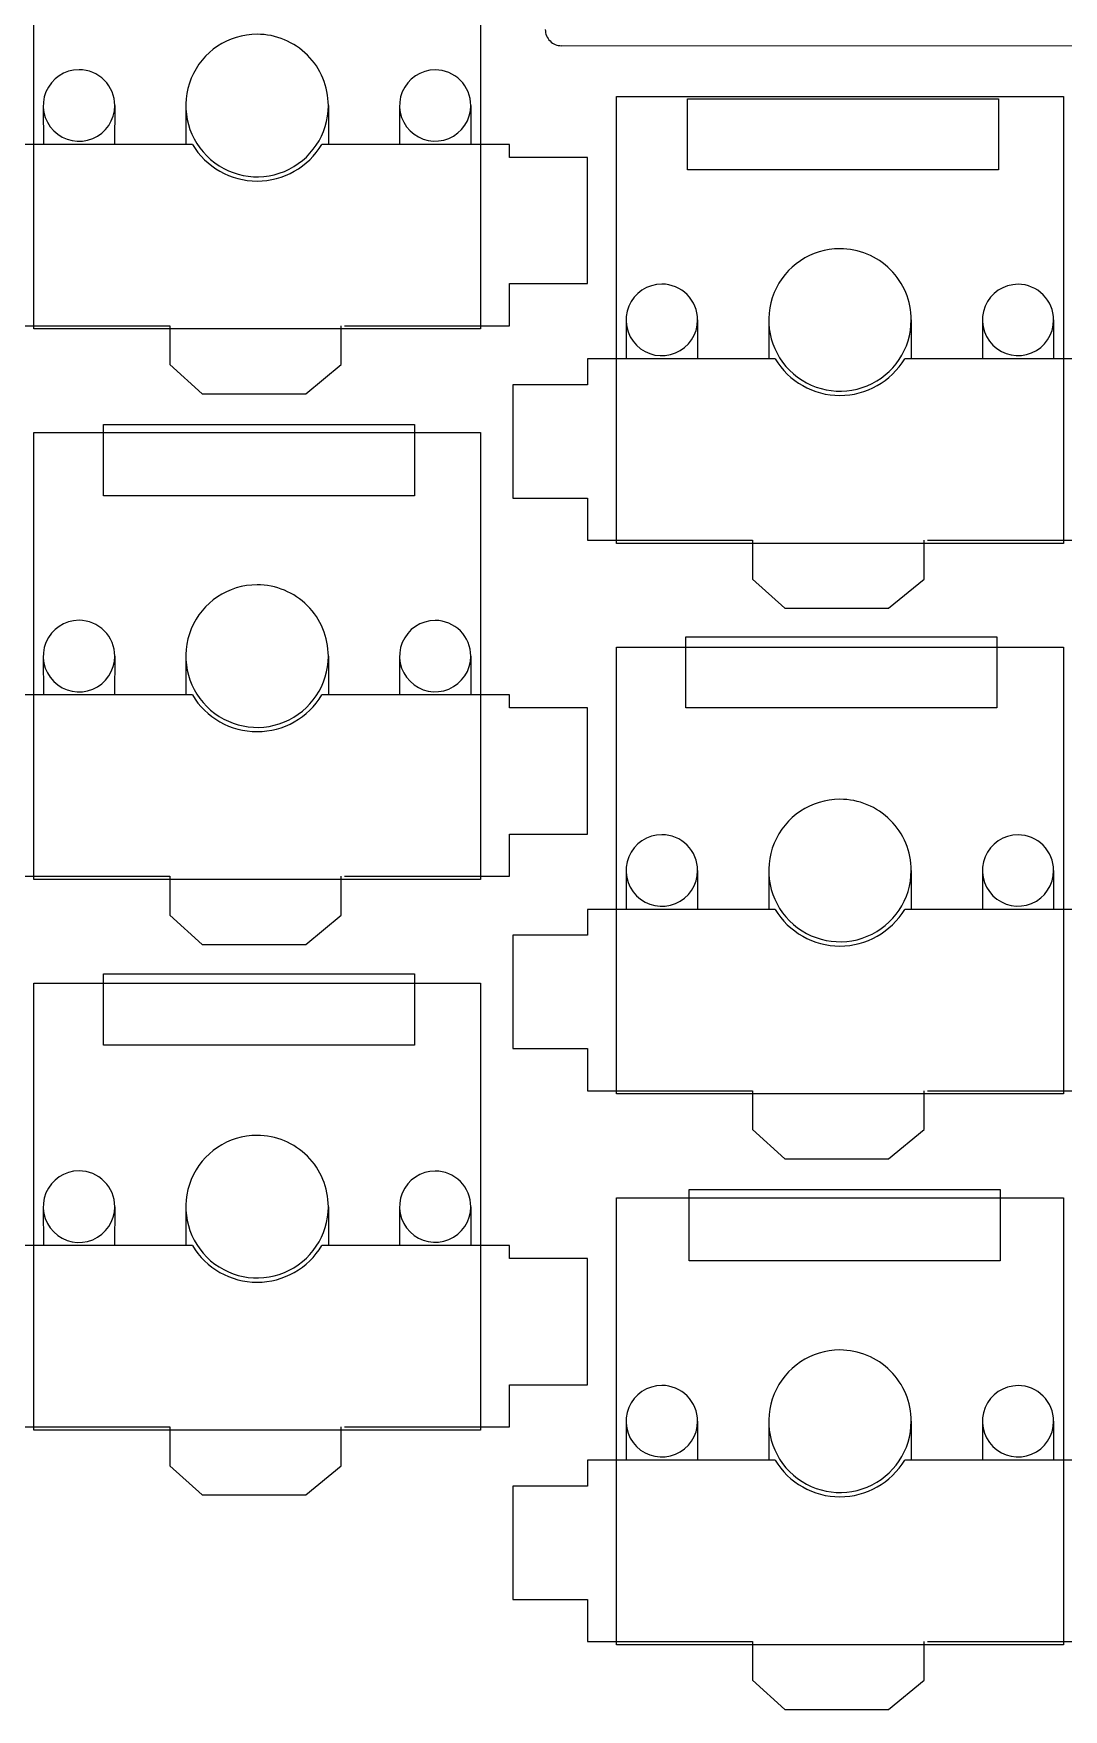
# Model space of a CAD drawing. Header units: millimetres. Extents: x 10 to 287, y 10 to 200.
# Drawn here: x 115 to 146.8, y 108.1 to 159.8 of the extents above; entities that cross this region are included whole.
import ezdxf

# ---------------------------------------------------------------- set-up
doc = ezdxf.new("R2010")
doc.units = ezdxf.units.MM
doc.layers.get('0').update_dxf_attribs({"linetype": 'CONTINUOUS'})

msp = doc.modelspace()

# ---------------------------------------------------------------- linework, layer by layer
at = {"color": 7}
for points in [[(115.01, 164.5072), (128.81, 164.5072), (128.81, 150.7072), (115.01, 150.7072)], [(115.01, 164.5072), (128.81, 164.5072), (128.81, 150.7072), (115.01, 150.7072)], [(121.91, 159.8072)], [(121.91, 159.8072)], [(116.41, 158.7117)], [(116.41, 158.7117)], [(127.41, 158.7072)], [(127.41, 158.7072)], [(133.01, 157.8872), (146.81, 157.8872), (146.81, 144.0872), (133.01, 144.0872)], [(133.01, 157.8872), (146.81, 157.8872), (146.81, 144.0872), (133.01, 144.0872)], [(135.2048, 157.818), (144.8048, 157.818), (144.8048, 155.618), (135.2048, 155.618)], [(135.2048, 157.818), (144.8048, 157.818), (144.8048, 155.618), (135.2048, 155.618)], [(139.91, 153.1872)], [(139.91, 153.1872)], [(134.41, 152.0917)], [(134.41, 152.0917)], [(145.41, 152.0872)], [(145.41, 152.0872)], [(115.01, 147.5072), (128.81, 147.5072), (128.81, 133.7072), (115.01, 133.7072)], [(115.01, 147.5072), (128.81, 147.5072), (128.81, 133.7072), (115.01, 133.7072)], [(117.1708, 147.7596), (126.7708, 147.7596), (126.7708, 145.5596), (117.1708, 145.5596)], [(117.1708, 147.7596), (126.7708, 147.7596), (126.7708, 145.5596), (117.1708, 145.5596)], [(121.91, 142.8072)], [(121.91, 142.8072)], [(116.41, 141.7117)], [(116.41, 141.7117)], [(127.41, 141.7072)], [(127.41, 141.7072)], [(133.01, 140.8872), (146.81, 140.8872), (146.81, 127.0872), (133.01, 127.0872)], [(133.01, 140.8872), (146.81, 140.8872), (146.81, 127.0872), (133.01, 127.0872)], [(135.154, 141.2064), (144.754, 141.2064), (144.754, 139.0064), (135.154, 139.0064)], [(135.154, 141.2064), (144.754, 141.2064), (144.754, 139.0064), (135.154, 139.0064)], [(139.91, 136.1872)], [(139.91, 136.1872)], [(134.41, 135.0917)], [(134.41, 135.0917)], [(145.41, 135.0872)], [(145.41, 135.0872)], [(115.01, 130.5072), (128.81, 130.5072), (128.81, 116.7072), (115.01, 116.7072)], [(115.01, 130.5072), (128.81, 130.5072), (128.81, 116.7072), (115.01, 116.7072)], [(117.1708, 130.7924), (126.7708, 130.7924), (126.7708, 128.5924), (117.1708, 128.5924)], [(117.1708, 130.7924), (126.7708, 130.7924), (126.7708, 128.5924), (117.1708, 128.5924)], [(121.91, 125.8072)], [(121.91, 125.8072)], [(116.41, 124.7117)], [(116.41, 124.7117)], [(127.41, 124.7072)], [(127.41, 124.7072)], [(133.01, 123.8822), (146.81, 123.8822), (146.81, 110.0822), (133.01, 110.0822)], [(133.01, 123.8822), (146.81, 123.8822), (146.81, 110.0822), (133.01, 110.0822)], [(135.2556, 124.1376), (144.8556, 124.1376), (144.8556, 121.9376), (135.2556, 121.9376)], [(135.2556, 124.1376), (144.8556, 124.1376), (144.8556, 121.9376), (135.2556, 121.9376)], [(139.91, 119.1822)], [(139.91, 119.1822)], [(134.41, 118.0867)], [(134.41, 118.0867)], [(145.41, 118.0822)], [(145.41, 118.0822)]]:
    msp.add_lwpolyline(points, close=True, dxfattribs=at)
for points in [[(148.2932, 159.4382), (131.31, 159.4538)], [(148.2932, 159.4382), (131.31, 159.4538)], [(115.3055, 157.6072), (115.31, 156.4072)], [(115.3055, 157.6072), (115.31, 156.4072)], [(117.5145, 157.6072), (117.51, 156.4072)], [(117.5145, 157.6072), (117.51, 156.4072)], [(119.71, 157.6072), (119.71, 156.4072)], [(119.71, 157.6072), (119.71, 156.4072)], [(124.11, 157.6072), (124.11, 156.4072)], [(124.11, 157.6072), (124.11, 156.4072)], [(126.31, 157.6072), (126.31, 156.4072)], [(126.31, 157.6072), (126.31, 156.4072)], [(128.51, 157.6072), (128.51, 156.4072)], [(128.51, 157.6072), (128.51, 156.4072)], [(119.91, 156.4072), (114.11, 156.4072)], [(119.91, 156.4072), (114.11, 156.4072)], [(129.71, 156.4072), (123.91, 156.4072)], [(129.71, 156.4072), (123.91, 156.4072)], [(129.71, 156.0072), (129.71, 156.4072)], [(129.71, 156.0072), (129.71, 156.4072)], [(132.11, 156.0072), (129.71, 156.0072)], [(132.11, 156.0072), (129.71, 156.0072)], [(132.11, 152.1072), (132.11, 156.0072)], [(132.11, 152.1072), (132.11, 156.0072)], [(114.11, 152.1072), (114.11, 150.8072), (119.21, 150.8072)], [(114.11, 152.1072), (114.11, 150.8072), (119.21, 150.8072)], [(129.71, 152.1072), (132.11, 152.1072)], [(129.71, 150.8072), (129.71, 152.1072)], [(129.71, 152.1072), (132.11, 152.1072)], [(129.71, 150.8072), (129.71, 152.1072)], [(119.21, 150.8072), (119.21, 149.6072), (120.21, 148.7072)], [(119.21, 150.8072), (119.21, 149.6072), (120.21, 148.7072)], [(124.51, 149.6072), (124.51, 150.8072)], [(124.51, 149.6072), (124.51, 150.8072)], [(124.61, 150.8072), (129.71, 150.8072)], [(124.61, 150.8072), (129.71, 150.8072)], [(133.3055, 150.9872), (133.31, 149.7872)], [(133.3055, 150.9872), (133.31, 149.7872)], [(135.5145, 150.9872), (135.51, 149.7872)], [(135.5145, 150.9872), (135.51, 149.7872)], [(137.71, 150.9872), (137.71, 149.7872)], [(137.71, 150.9872), (137.71, 149.7872)], [(142.11, 150.9872), (142.11, 149.7872)], [(142.11, 150.9872), (142.11, 149.7872)], [(144.31, 150.9872), (144.31, 149.7872)], [(144.31, 150.9872), (144.31, 149.7872)], [(146.51, 150.9872), (146.51, 149.7872)], [(146.51, 150.9872), (146.51, 149.7872)], [(120.21, 148.7072), (123.41, 148.7072), (124.51, 149.6072)], [(120.21, 148.7072), (123.41, 148.7072), (124.51, 149.6072)], [(132.11, 149.7872), (132.11, 148.9872), (129.81, 148.9872)], [(132.11, 149.7872), (132.11, 148.9872), (129.81, 148.9872)], [(137.91, 149.7872), (132.11, 149.7872)], [(137.91, 149.7872), (132.11, 149.7872)], [(147.71, 149.7872), (141.91, 149.7872)], [(147.71, 149.7872), (141.91, 149.7872)], [(129.81, 148.9872), (129.81, 145.4872), (132.11, 145.4872)], [(129.81, 148.9872), (129.81, 145.4872), (132.11, 145.4872)], [(132.11, 145.4872), (132.11, 144.1872), (137.21, 144.1872)], [(132.11, 145.4872), (132.11, 144.1872), (137.21, 144.1872)], [(137.21, 144.1872), (137.21, 142.9872), (138.21, 142.0872)], [(137.21, 144.1872), (137.21, 142.9872), (138.21, 142.0872)], [(142.51, 142.9872), (142.51, 144.1872)], [(142.51, 142.9872), (142.51, 144.1872)], [(142.61, 144.1872), (147.71, 144.1872)], [(142.61, 144.1872), (147.71, 144.1872)], [(138.21, 142.0872), (141.41, 142.0872), (142.51, 142.9872)], [(138.21, 142.0872), (141.41, 142.0872), (142.51, 142.9872)], [(115.3055, 140.6072), (115.31, 139.4072)], [(115.3055, 140.6072), (115.31, 139.4072)], [(117.5145, 140.6072), (117.51, 139.4072)], [(117.5145, 140.6072), (117.51, 139.4072)], [(119.71, 140.6072), (119.71, 139.4072)], [(119.71, 140.6072), (119.71, 139.4072)], [(124.11, 140.6072), (124.11, 139.4072)], [(124.11, 140.6072), (124.11, 139.4072)], [(126.31, 140.6072), (126.31, 139.4072)], [(126.31, 140.6072), (126.31, 139.4072)], [(128.51, 140.6072), (128.51, 139.4072)], [(128.51, 140.6072), (128.51, 139.4072)], [(119.91, 139.4072), (114.11, 139.4072)], [(119.91, 139.4072), (114.11, 139.4072)], [(129.71, 139.4072), (123.91, 139.4072)], [(129.71, 139.4072), (123.91, 139.4072)], [(129.71, 139.0072), (129.71, 139.4072)], [(129.71, 139.0072), (129.71, 139.4072)], [(132.11, 139.0072), (129.71, 139.0072)], [(132.11, 139.0072), (129.71, 139.0072)], [(132.11, 135.1072), (132.11, 139.0072)], [(132.11, 135.1072), (132.11, 139.0072)], [(114.11, 135.1072), (114.11, 133.8072), (119.21, 133.8072)], [(114.11, 135.1072), (114.11, 133.8072), (119.21, 133.8072)], [(129.71, 135.1072), (132.11, 135.1072)], [(129.71, 133.8072), (129.71, 135.1072)], [(129.71, 135.1072), (132.11, 135.1072)], [(129.71, 133.8072), (129.71, 135.1072)], [(119.21, 133.8072), (119.21, 132.6072), (120.21, 131.7072)], [(119.21, 133.8072), (119.21, 132.6072), (120.21, 131.7072)], [(124.51, 132.6072), (124.51, 133.8072)], [(124.51, 132.6072), (124.51, 133.8072)], [(124.61, 133.8072), (129.71, 133.8072)], [(124.61, 133.8072), (129.71, 133.8072)], [(133.3055, 133.9872), (133.31, 132.7872)], [(133.3055, 133.9872), (133.31, 132.7872)], [(135.5145, 133.9872), (135.51, 132.7872)], [(135.5145, 133.9872), (135.51, 132.7872)], [(137.71, 133.9872), (137.71, 132.7872)], [(137.71, 133.9872), (137.71, 132.7872)], [(142.11, 133.9872), (142.11, 132.7872)], [(142.11, 133.9872), (142.11, 132.7872)], [(144.31, 133.9872), (144.31, 132.7872)], [(144.31, 133.9872), (144.31, 132.7872)], [(146.51, 133.9872), (146.51, 132.7872)], [(146.51, 133.9872), (146.51, 132.7872)], [(120.21, 131.7072), (123.41, 131.7072), (124.51, 132.6072)], [(120.21, 131.7072), (123.41, 131.7072), (124.51, 132.6072)], [(132.11, 132.7872), (132.11, 131.9872), (129.81, 131.9872)], [(132.11, 132.7872), (132.11, 131.9872), (129.81, 131.9872)], [(137.91, 132.7872), (132.11, 132.7872)], [(137.91, 132.7872), (132.11, 132.7872)], [(147.71, 132.7872), (141.91, 132.7872)], [(147.71, 132.7872), (141.91, 132.7872)], [(129.81, 131.9872), (129.81, 128.4872), (132.11, 128.4872)], [(129.81, 131.9872), (129.81, 128.4872), (132.11, 128.4872)], [(132.11, 128.4872), (132.11, 127.1872), (137.21, 127.1872)], [(132.11, 128.4872), (132.11, 127.1872), (137.21, 127.1872)], [(137.21, 127.1872), (137.21, 125.9872), (138.21, 125.0872)], [(137.21, 127.1872), (137.21, 125.9872), (138.21, 125.0872)], [(142.51, 125.9872), (142.51, 127.1872)], [(142.51, 125.9872), (142.51, 127.1872)], [(142.61, 127.1872), (147.71, 127.1872)], [(142.61, 127.1872), (147.71, 127.1872)], [(138.21, 125.0872), (141.41, 125.0872), (142.51, 125.9872)], [(138.21, 125.0872), (141.41, 125.0872), (142.51, 125.9872)], [(115.3055, 123.6072), (115.31, 122.4072)], [(115.3055, 123.6072), (115.31, 122.4072)], [(117.5145, 123.6072), (117.51, 122.4072)], [(117.5145, 123.6072), (117.51, 122.4072)], [(119.71, 123.6072), (119.71, 122.4072)], [(119.71, 123.6072), (119.71, 122.4072)], [(124.11, 123.6072), (124.11, 122.4072)], [(124.11, 123.6072), (124.11, 122.4072)], [(126.31, 123.6072), (126.31, 122.4072)], [(126.31, 123.6072), (126.31, 122.4072)], [(128.51, 123.6072), (128.51, 122.4072)], [(128.51, 123.6072), (128.51, 122.4072)], [(119.91, 122.4072), (114.11, 122.4072)], [(119.91, 122.4072), (114.11, 122.4072)], [(129.71, 122.4072), (123.91, 122.4072)], [(129.71, 122.4072), (123.91, 122.4072)], [(129.71, 122.0072), (129.71, 122.4072)], [(129.71, 122.0072), (129.71, 122.4072)], [(132.11, 122.0072), (129.71, 122.0072)], [(132.11, 122.0072), (129.71, 122.0072)], [(132.11, 118.1072), (132.11, 122.0072)], [(132.11, 118.1072), (132.11, 122.0072)], [(114.11, 118.1072), (114.11, 116.8072), (119.21, 116.8072)], [(114.11, 118.1072), (114.11, 116.8072), (119.21, 116.8072)], [(129.71, 118.1072), (132.11, 118.1072)], [(129.71, 116.8072), (129.71, 118.1072)], [(129.71, 118.1072), (132.11, 118.1072)], [(129.71, 116.8072), (129.71, 118.1072)], [(133.3055, 116.9822), (133.31, 115.7822)], [(133.3055, 116.9822), (133.31, 115.7822)], [(135.5145, 116.9822), (135.51, 115.7822)], [(135.5145, 116.9822), (135.51, 115.7822)], [(137.71, 116.9822), (137.71, 115.7822)], [(137.71, 116.9822), (137.71, 115.7822)], [(142.11, 116.9822), (142.11, 115.7822)], [(142.11, 116.9822), (142.11, 115.7822)], [(144.31, 116.9822), (144.31, 115.7822)], [(144.31, 116.9822), (144.31, 115.7822)], [(146.51, 116.9822), (146.51, 115.7822)], [(146.51, 116.9822), (146.51, 115.7822)], [(119.21, 116.8072), (119.21, 115.6072), (120.21, 114.7072)], [(119.21, 116.8072), (119.21, 115.6072), (120.21, 114.7072)], [(124.51, 115.6072), (124.51, 116.8072)], [(124.51, 115.6072), (124.51, 116.8072)], [(124.61, 116.8072), (129.71, 116.8072)], [(124.61, 116.8072), (129.71, 116.8072)], [(120.21, 114.7072), (123.41, 114.7072), (124.51, 115.6072)], [(120.21, 114.7072), (123.41, 114.7072), (124.51, 115.6072)], [(132.11, 115.7822), (132.11, 114.9822), (129.81, 114.9822)], [(132.11, 115.7822), (132.11, 114.9822), (129.81, 114.9822)], [(137.91, 115.7822), (132.11, 115.7822)], [(137.91, 115.7822), (132.11, 115.7822)], [(147.71, 115.7822), (141.91, 115.7822)], [(147.71, 115.7822), (141.91, 115.7822)], [(129.81, 114.9822), (129.81, 111.4822), (132.11, 111.4822)], [(129.81, 114.9822), (129.81, 111.4822), (132.11, 111.4822)], [(132.11, 111.4822), (132.11, 110.1822), (137.21, 110.1822)], [(132.11, 111.4822), (132.11, 110.1822), (137.21, 110.1822)], [(137.21, 110.1822), (137.21, 108.9822), (138.21, 108.0822)], [(137.21, 110.1822), (137.21, 108.9822), (138.21, 108.0822)], [(142.51, 108.9822), (142.51, 110.1822)], [(142.51, 108.9822), (142.51, 110.1822)], [(142.61, 110.1822), (147.71, 110.1822)], [(142.61, 110.1822), (147.71, 110.1822)], [(138.21, 108.0822), (141.41, 108.0822), (142.51, 108.9822)], [(138.21, 108.0822), (141.41, 108.0822), (142.51, 108.9822)]]:
    msp.add_lwpolyline(points, dxfattribs=at)
for points in [[(130.81, 159.9538), (130.81, 159.821192), (130.862678, 159.694015), (130.956447, 159.600247)], [(130.81, 159.9538), (130.81, 159.821192), (130.862678, 159.694015), (130.956447, 159.600247)], [(121.91, 159.8072), (121.020183, 159.8072), (120.217983, 159.271187), (119.877465, 158.449104)], [(121.91, 159.8072), (121.020183, 159.8072), (120.217983, 159.271187), (119.877465, 158.449104)], [(123.465635, 159.162835), (123.053055, 159.575415), (122.493476, 159.8072), (121.91, 159.8072)], [(123.465635, 159.162835), (123.053055, 159.575415), (122.493476, 159.8072), (121.91, 159.8072)], [(130.956447, 159.600247), (131.050215, 159.506478), (131.177392, 159.4538), (131.31, 159.4538)], [(130.956447, 159.600247), (131.050215, 159.506478), (131.177392, 159.4538), (131.31, 159.4538)], [(124.11, 157.6072), (124.11, 158.190676), (123.878215, 158.750255), (123.465635, 159.162835)], [(124.11, 157.6072), (124.11, 158.190676), (123.878215, 158.750255), (123.465635, 159.162835)], [(116.41, 158.7117), (115.963271, 158.7117), (115.560531, 158.442597), (115.389575, 158.029874)], [(116.41, 158.7117), (115.963271, 158.7117), (115.560531, 158.442597), (115.389575, 158.029874)], [(117.190999, 158.388199), (116.983866, 158.595333), (116.702932, 158.7117), (116.41, 158.7117)], [(117.190999, 158.388199), (116.983866, 158.595333), (116.702932, 158.7117), (116.41, 158.7117)], [(117.5145, 157.6072), (117.5145, 157.900132), (117.398133, 158.181066), (117.190999, 158.388199)], [(117.5145, 157.6072), (117.5145, 157.900132), (117.398133, 158.181066), (117.190999, 158.388199)], [(119.877465, 158.449104), (119.536947, 157.62702), (119.725169, 156.680761), (120.354365, 156.051565)], [(119.877465, 158.449104), (119.536947, 157.62702), (119.725169, 156.680761), (120.354365, 156.051565)], [(127.41, 158.7072), (126.965092, 158.7072), (126.563992, 158.439194), (126.393733, 158.028152)], [(127.41, 158.7072), (126.965092, 158.7072), (126.563992, 158.439194), (126.393733, 158.028152)], [(128.187817, 158.385017), (127.981527, 158.591307), (127.701738, 158.7072), (127.41, 158.7072)], [(128.187817, 158.385017), (127.981527, 158.591307), (127.701738, 158.7072), (127.41, 158.7072)], [(128.51, 157.6072), (128.51, 157.898938), (128.394107, 158.178727), (128.187817, 158.385017)], [(128.51, 157.6072), (128.51, 157.898938), (128.394107, 158.178727), (128.187817, 158.385017)], [(115.389575, 158.029874), (115.218619, 157.61715), (115.313116, 157.142085), (115.629001, 156.826201)], [(115.389575, 158.029874), (115.218619, 157.61715), (115.313116, 157.142085), (115.629001, 156.826201)], [(126.393733, 158.028152), (126.223473, 157.61711), (126.317585, 157.14398), (126.632183, 156.829383)], [(126.393733, 158.028152), (126.223473, 157.61711), (126.317585, 157.14398), (126.632183, 156.829383)], [(116.832674, 156.586775), (117.245397, 156.757731), (117.5145, 157.160471), (117.5145, 157.6072)], [(116.832674, 156.586775), (117.245397, 156.757731), (117.5145, 157.160471), (117.5145, 157.6072)], [(122.751904, 155.574665), (123.573987, 155.915183), (124.11, 156.717383), (124.11, 157.6072)], [(122.751904, 155.574665), (123.573987, 155.915183), (124.11, 156.717383), (124.11, 157.6072)], [(127.830952, 156.590933), (128.241994, 156.761192), (128.51, 157.162292), (128.51, 157.6072)], [(127.830952, 156.590933), (128.241994, 156.761192), (128.51, 157.162292), (128.51, 157.6072)], [(115.629001, 156.826201), (115.944885, 156.510316), (116.41995, 156.415819), (116.832674, 156.586775)], [(115.629001, 156.826201), (115.944885, 156.510316), (116.41995, 156.415819), (116.832674, 156.586775)], [(126.632183, 156.829383), (126.94678, 156.514785), (127.41991, 156.420673), (127.830952, 156.590933)], [(126.632183, 156.829383), (126.94678, 156.514785), (127.41991, 156.420673), (127.830952, 156.590933)], [(119.91, 156.4072), (120.331523, 155.704684), (121.090726, 155.274837), (121.91, 155.274837)], [(119.91, 156.4072), (120.331523, 155.704684), (121.090726, 155.274837), (121.91, 155.274837)], [(121.91, 155.274837), (122.729274, 155.274837), (123.488477, 155.704684), (123.91, 156.4072)], [(121.91, 155.274837), (122.729274, 155.274837), (123.488477, 155.704684), (123.91, 156.4072)], [(120.354365, 156.051565), (120.983561, 155.422369), (121.92982, 155.234147), (122.751904, 155.574665)], [(120.354365, 156.051565), (120.983561, 155.422369), (121.92982, 155.234147), (122.751904, 155.574665)], [(139.91, 153.1872), (139.020183, 153.1872), (138.217983, 152.651187), (137.877465, 151.829104)], [(139.91, 153.1872), (139.020183, 153.1872), (138.217983, 152.651187), (137.877465, 151.829104)], [(141.465635, 152.542835), (141.053055, 152.955415), (140.493476, 153.1872), (139.91, 153.1872)], [(141.465635, 152.542835), (141.053055, 152.955415), (140.493476, 153.1872), (139.91, 153.1872)], [(142.11, 150.9872), (142.11, 151.570676), (141.878215, 152.130255), (141.465635, 152.542835)], [(142.11, 150.9872), (142.11, 151.570676), (141.878215, 152.130255), (141.465635, 152.542835)], [(134.41, 152.0917), (133.963271, 152.0917), (133.560531, 151.822597), (133.389575, 151.409874)], [(134.41, 152.0917), (133.963271, 152.0917), (133.560531, 151.822597), (133.389575, 151.409874)], [(135.190999, 151.768199), (134.983866, 151.975333), (134.702932, 152.0917), (134.41, 152.0917)], [(135.190999, 151.768199), (134.983866, 151.975333), (134.702932, 152.0917), (134.41, 152.0917)], [(135.5145, 150.9872), (135.5145, 151.280132), (135.398133, 151.561066), (135.190999, 151.768199)], [(135.5145, 150.9872), (135.5145, 151.280132), (135.398133, 151.561066), (135.190999, 151.768199)], [(137.877465, 151.829104), (137.536947, 151.00702), (137.725169, 150.060761), (138.354365, 149.431565)], [(137.877465, 151.829104), (137.536947, 151.00702), (137.725169, 150.060761), (138.354365, 149.431565)], [(145.41, 152.0872), (144.965092, 152.0872), (144.563992, 151.819194), (144.393733, 151.408152)], [(145.41, 152.0872), (144.965092, 152.0872), (144.563992, 151.819194), (144.393733, 151.408152)], [(146.187817, 151.765017), (145.981527, 151.971307), (145.701738, 152.0872), (145.41, 152.0872)], [(146.187817, 151.765017), (145.981527, 151.971307), (145.701738, 152.0872), (145.41, 152.0872)], [(146.51, 150.9872), (146.51, 151.278938), (146.394107, 151.558727), (146.187817, 151.765017)], [(146.51, 150.9872), (146.51, 151.278938), (146.394107, 151.558727), (146.187817, 151.765017)], [(133.389575, 151.409874), (133.218619, 150.99715), (133.313116, 150.522085), (133.629001, 150.206201)], [(133.389575, 151.409874), (133.218619, 150.99715), (133.313116, 150.522085), (133.629001, 150.206201)], [(144.393733, 151.408152), (144.223473, 150.99711), (144.317585, 150.52398), (144.632183, 150.209383)], [(144.393733, 151.408152), (144.223473, 150.99711), (144.317585, 150.52398), (144.632183, 150.209383)], [(134.832674, 149.966775), (135.245397, 150.137731), (135.5145, 150.540471), (135.5145, 150.9872)], [(134.832674, 149.966775), (135.245397, 150.137731), (135.5145, 150.540471), (135.5145, 150.9872)], [(140.751904, 148.954665), (141.573987, 149.295183), (142.11, 150.097383), (142.11, 150.9872)], [(140.751904, 148.954665), (141.573987, 149.295183), (142.11, 150.097383), (142.11, 150.9872)], [(145.830952, 149.970933), (146.241994, 150.141192), (146.51, 150.542292), (146.51, 150.9872)], [(145.830952, 149.970933), (146.241994, 150.141192), (146.51, 150.542292), (146.51, 150.9872)], [(133.629001, 150.206201), (133.944885, 149.890316), (134.41995, 149.795819), (134.832674, 149.966775)], [(133.629001, 150.206201), (133.944885, 149.890316), (134.41995, 149.795819), (134.832674, 149.966775)], [(144.632183, 150.209383), (144.94678, 149.894785), (145.41991, 149.800673), (145.830952, 149.970933)], [(144.632183, 150.209383), (144.94678, 149.894785), (145.41991, 149.800673), (145.830952, 149.970933)], [(137.91, 149.7872), (138.331523, 149.084684), (139.090726, 148.654837), (139.91, 148.654837)], [(137.91, 149.7872), (138.331523, 149.084684), (139.090726, 148.654837), (139.91, 148.654837)], [(139.91, 148.654837), (140.729274, 148.654837), (141.488477, 149.084684), (141.91, 149.7872)], [(139.91, 148.654837), (140.729274, 148.654837), (141.488477, 149.084684), (141.91, 149.7872)], [(138.354365, 149.431565), (138.983561, 148.802369), (139.92982, 148.614147), (140.751904, 148.954665)], [(138.354365, 149.431565), (138.983561, 148.802369), (139.92982, 148.614147), (140.751904, 148.954665)], [(121.91, 142.8072), (121.020183, 142.8072), (120.217983, 142.271187), (119.877465, 141.449104)], [(121.91, 142.8072), (121.020183, 142.8072), (120.217983, 142.271187), (119.877465, 141.449104)], [(123.465635, 142.162835), (123.053055, 142.575415), (122.493476, 142.8072), (121.91, 142.8072)], [(123.465635, 142.162835), (123.053055, 142.575415), (122.493476, 142.8072), (121.91, 142.8072)], [(124.11, 140.6072), (124.11, 141.190676), (123.878215, 141.750255), (123.465635, 142.162835)], [(124.11, 140.6072), (124.11, 141.190676), (123.878215, 141.750255), (123.465635, 142.162835)], [(116.41, 141.7117), (115.963271, 141.7117), (115.560531, 141.442597), (115.389575, 141.029874)], [(116.41, 141.7117), (115.963271, 141.7117), (115.560531, 141.442597), (115.389575, 141.029874)], [(117.190999, 141.388199), (116.983866, 141.595333), (116.702932, 141.7117), (116.41, 141.7117)], [(117.190999, 141.388199), (116.983866, 141.595333), (116.702932, 141.7117), (116.41, 141.7117)], [(117.5145, 140.6072), (117.5145, 140.900132), (117.398133, 141.181066), (117.190999, 141.388199)], [(117.5145, 140.6072), (117.5145, 140.900132), (117.398133, 141.181066), (117.190999, 141.388199)], [(119.877465, 141.449104), (119.536947, 140.62702), (119.725169, 139.680761), (120.354365, 139.051565)], [(119.877465, 141.449104), (119.536947, 140.62702), (119.725169, 139.680761), (120.354365, 139.051565)], [(127.41, 141.7072), (126.965092, 141.7072), (126.563992, 141.439194), (126.393733, 141.028152)], [(127.41, 141.7072), (126.965092, 141.7072), (126.563992, 141.439194), (126.393733, 141.028152)], [(128.187817, 141.385017), (127.981527, 141.591307), (127.701738, 141.7072), (127.41, 141.7072)], [(128.187817, 141.385017), (127.981527, 141.591307), (127.701738, 141.7072), (127.41, 141.7072)], [(128.51, 140.6072), (128.51, 140.898938), (128.394107, 141.178727), (128.187817, 141.385017)], [(128.51, 140.6072), (128.51, 140.898938), (128.394107, 141.178727), (128.187817, 141.385017)], [(115.389575, 141.029874), (115.218619, 140.61715), (115.313116, 140.142085), (115.629001, 139.826201)], [(115.389575, 141.029874), (115.218619, 140.61715), (115.313116, 140.142085), (115.629001, 139.826201)], [(126.393733, 141.028152), (126.223473, 140.61711), (126.317585, 140.14398), (126.632183, 139.829383)], [(126.393733, 141.028152), (126.223473, 140.61711), (126.317585, 140.14398), (126.632183, 139.829383)], [(116.832674, 139.586775), (117.245397, 139.757731), (117.5145, 140.160471), (117.5145, 140.6072)], [(116.832674, 139.586775), (117.245397, 139.757731), (117.5145, 140.160471), (117.5145, 140.6072)], [(122.751904, 138.574665), (123.573987, 138.915183), (124.11, 139.717383), (124.11, 140.6072)], [(122.751904, 138.574665), (123.573987, 138.915183), (124.11, 139.717383), (124.11, 140.6072)], [(127.830952, 139.590933), (128.241994, 139.761192), (128.51, 140.162292), (128.51, 140.6072)], [(127.830952, 139.590933), (128.241994, 139.761192), (128.51, 140.162292), (128.51, 140.6072)], [(115.629001, 139.826201), (115.944885, 139.510316), (116.41995, 139.415819), (116.832674, 139.586775)], [(115.629001, 139.826201), (115.944885, 139.510316), (116.41995, 139.415819), (116.832674, 139.586775)], [(126.632183, 139.829383), (126.94678, 139.514785), (127.41991, 139.420673), (127.830952, 139.590933)], [(126.632183, 139.829383), (126.94678, 139.514785), (127.41991, 139.420673), (127.830952, 139.590933)], [(119.91, 139.4072), (120.331523, 138.704684), (121.090726, 138.274837), (121.91, 138.274837)], [(119.91, 139.4072), (120.331523, 138.704684), (121.090726, 138.274837), (121.91, 138.274837)], [(121.91, 138.274837), (122.729274, 138.274837), (123.488477, 138.704684), (123.91, 139.4072)], [(121.91, 138.274837), (122.729274, 138.274837), (123.488477, 138.704684), (123.91, 139.4072)], [(120.354365, 139.051565), (120.983561, 138.422369), (121.92982, 138.234147), (122.751904, 138.574665)], [(120.354365, 139.051565), (120.983561, 138.422369), (121.92982, 138.234147), (122.751904, 138.574665)], [(139.91, 136.1872), (139.020183, 136.1872), (138.217983, 135.651187), (137.877465, 134.829104)], [(139.91, 136.1872), (139.020183, 136.1872), (138.217983, 135.651187), (137.877465, 134.829104)], [(141.465635, 135.542835), (141.053055, 135.955415), (140.493476, 136.1872), (139.91, 136.1872)], [(141.465635, 135.542835), (141.053055, 135.955415), (140.493476, 136.1872), (139.91, 136.1872)], [(134.41, 135.0917), (133.963271, 135.0917), (133.560531, 134.822597), (133.389575, 134.409874)], [(134.41, 135.0917), (133.963271, 135.0917), (133.560531, 134.822597), (133.389575, 134.409874)], [(135.190999, 134.768199), (134.983866, 134.975333), (134.702932, 135.0917), (134.41, 135.0917)], [(135.190999, 134.768199), (134.983866, 134.975333), (134.702932, 135.0917), (134.41, 135.0917)], [(142.11, 133.9872), (142.11, 134.570676), (141.878215, 135.130255), (141.465635, 135.542835)], [(142.11, 133.9872), (142.11, 134.570676), (141.878215, 135.130255), (141.465635, 135.542835)], [(145.41, 135.0872), (144.965092, 135.0872), (144.563992, 134.819194), (144.393733, 134.408152)], [(145.41, 135.0872), (144.965092, 135.0872), (144.563992, 134.819194), (144.393733, 134.408152)], [(146.187817, 134.765017), (145.981527, 134.971307), (145.701738, 135.0872), (145.41, 135.0872)], [(146.187817, 134.765017), (145.981527, 134.971307), (145.701738, 135.0872), (145.41, 135.0872)], [(135.5145, 133.9872), (135.5145, 134.280132), (135.398133, 134.561066), (135.190999, 134.768199)], [(135.5145, 133.9872), (135.5145, 134.280132), (135.398133, 134.561066), (135.190999, 134.768199)], [(137.877465, 134.829104), (137.536947, 134.00702), (137.725169, 133.060761), (138.354365, 132.431565)], [(137.877465, 134.829104), (137.536947, 134.00702), (137.725169, 133.060761), (138.354365, 132.431565)], [(146.51, 133.9872), (146.51, 134.278938), (146.394107, 134.558727), (146.187817, 134.765017)], [(146.51, 133.9872), (146.51, 134.278938), (146.394107, 134.558727), (146.187817, 134.765017)], [(133.389575, 134.409874), (133.218619, 133.99715), (133.313116, 133.522085), (133.629001, 133.206201)], [(133.389575, 134.409874), (133.218619, 133.99715), (133.313116, 133.522085), (133.629001, 133.206201)], [(144.393733, 134.408152), (144.223473, 133.99711), (144.317585, 133.52398), (144.632183, 133.209383)], [(144.393733, 134.408152), (144.223473, 133.99711), (144.317585, 133.52398), (144.632183, 133.209383)], [(134.832674, 132.966775), (135.245397, 133.137731), (135.5145, 133.540471), (135.5145, 133.9872)], [(134.832674, 132.966775), (135.245397, 133.137731), (135.5145, 133.540471), (135.5145, 133.9872)], [(140.751904, 131.954665), (141.573987, 132.295183), (142.11, 133.097383), (142.11, 133.9872)], [(140.751904, 131.954665), (141.573987, 132.295183), (142.11, 133.097383), (142.11, 133.9872)], [(145.830952, 132.970933), (146.241994, 133.141192), (146.51, 133.542292), (146.51, 133.9872)], [(145.830952, 132.970933), (146.241994, 133.141192), (146.51, 133.542292), (146.51, 133.9872)], [(133.629001, 133.206201), (133.944885, 132.890316), (134.41995, 132.795819), (134.832674, 132.966775)], [(133.629001, 133.206201), (133.944885, 132.890316), (134.41995, 132.795819), (134.832674, 132.966775)], [(144.632183, 133.209383), (144.94678, 132.894785), (145.41991, 132.800673), (145.830952, 132.970933)], [(144.632183, 133.209383), (144.94678, 132.894785), (145.41991, 132.800673), (145.830952, 132.970933)], [(137.91, 132.7872), (138.331523, 132.084684), (139.090726, 131.654837), (139.91, 131.654837)], [(137.91, 132.7872), (138.331523, 132.084684), (139.090726, 131.654837), (139.91, 131.654837)], [(139.91, 131.654837), (140.729274, 131.654837), (141.488477, 132.084684), (141.91, 132.7872)], [(139.91, 131.654837), (140.729274, 131.654837), (141.488477, 132.084684), (141.91, 132.7872)], [(138.354365, 132.431565), (138.983561, 131.802369), (139.92982, 131.614147), (140.751904, 131.954665)], [(138.354365, 132.431565), (138.983561, 131.802369), (139.92982, 131.614147), (140.751904, 131.954665)], [(121.91, 125.8072), (121.020183, 125.8072), (120.217983, 125.271187), (119.877465, 124.449104)], [(121.91, 125.8072), (121.020183, 125.8072), (120.217983, 125.271187), (119.877465, 124.449104)], [(123.465635, 125.162835), (123.053055, 125.575415), (122.493476, 125.8072), (121.91, 125.8072)], [(123.465635, 125.162835), (123.053055, 125.575415), (122.493476, 125.8072), (121.91, 125.8072)], [(124.11, 123.6072), (124.11, 124.190676), (123.878215, 124.750255), (123.465635, 125.162835)], [(124.11, 123.6072), (124.11, 124.190676), (123.878215, 124.750255), (123.465635, 125.162835)], [(116.41, 124.7117), (115.963271, 124.7117), (115.560531, 124.442597), (115.389575, 124.029874)], [(116.41, 124.7117), (115.963271, 124.7117), (115.560531, 124.442597), (115.389575, 124.029874)], [(117.190999, 124.388199), (116.983866, 124.595333), (116.702932, 124.7117), (116.41, 124.7117)], [(117.190999, 124.388199), (116.983866, 124.595333), (116.702932, 124.7117), (116.41, 124.7117)], [(117.5145, 123.6072), (117.5145, 123.900132), (117.398133, 124.181066), (117.190999, 124.388199)], [(117.5145, 123.6072), (117.5145, 123.900132), (117.398133, 124.181066), (117.190999, 124.388199)], [(119.877465, 124.449104), (119.536947, 123.62702), (119.725169, 122.680761), (120.354365, 122.051565)], [(119.877465, 124.449104), (119.536947, 123.62702), (119.725169, 122.680761), (120.354365, 122.051565)], [(127.41, 124.7072), (126.965092, 124.7072), (126.563992, 124.439194), (126.393733, 124.028152)], [(127.41, 124.7072), (126.965092, 124.7072), (126.563992, 124.439194), (126.393733, 124.028152)], [(128.187817, 124.385017), (127.981527, 124.591307), (127.701738, 124.7072), (127.41, 124.7072)], [(128.187817, 124.385017), (127.981527, 124.591307), (127.701738, 124.7072), (127.41, 124.7072)], [(128.51, 123.6072), (128.51, 123.898938), (128.394107, 124.178727), (128.187817, 124.385017)], [(128.51, 123.6072), (128.51, 123.898938), (128.394107, 124.178727), (128.187817, 124.385017)], [(115.389575, 124.029874), (115.218619, 123.61715), (115.313116, 123.142085), (115.629001, 122.826201)], [(115.389575, 124.029874), (115.218619, 123.61715), (115.313116, 123.142085), (115.629001, 122.826201)], [(126.393733, 124.028152), (126.223473, 123.61711), (126.317585, 123.14398), (126.632183, 122.829383)], [(126.393733, 124.028152), (126.223473, 123.61711), (126.317585, 123.14398), (126.632183, 122.829383)], [(116.832674, 122.586775), (117.245397, 122.757731), (117.5145, 123.160471), (117.5145, 123.6072)], [(116.832674, 122.586775), (117.245397, 122.757731), (117.5145, 123.160471), (117.5145, 123.6072)], [(122.751904, 121.574665), (123.573987, 121.915183), (124.11, 122.717383), (124.11, 123.6072)], [(122.751904, 121.574665), (123.573987, 121.915183), (124.11, 122.717383), (124.11, 123.6072)], [(127.830952, 122.590933), (128.241994, 122.761192), (128.51, 123.162292), (128.51, 123.6072)], [(127.830952, 122.590933), (128.241994, 122.761192), (128.51, 123.162292), (128.51, 123.6072)], [(115.629001, 122.826201), (115.944885, 122.510316), (116.41995, 122.415819), (116.832674, 122.586775)], [(115.629001, 122.826201), (115.944885, 122.510316), (116.41995, 122.415819), (116.832674, 122.586775)], [(126.632183, 122.829383), (126.94678, 122.514785), (127.41991, 122.420673), (127.830952, 122.590933)], [(126.632183, 122.829383), (126.94678, 122.514785), (127.41991, 122.420673), (127.830952, 122.590933)], [(119.91, 122.4072), (120.331523, 121.704684), (121.090726, 121.274837), (121.91, 121.274837)], [(119.91, 122.4072), (120.331523, 121.704684), (121.090726, 121.274837), (121.91, 121.274837)], [(121.91, 121.274837), (122.729274, 121.274837), (123.488477, 121.704684), (123.91, 122.4072)], [(121.91, 121.274837), (122.729274, 121.274837), (123.488477, 121.704684), (123.91, 122.4072)], [(120.354365, 122.051565), (120.983561, 121.422369), (121.92982, 121.234147), (122.751904, 121.574665)], [(120.354365, 122.051565), (120.983561, 121.422369), (121.92982, 121.234147), (122.751904, 121.574665)], [(139.91, 119.1822), (139.020183, 119.1822), (138.217983, 118.646187), (137.877465, 117.824104)], [(139.91, 119.1822), (139.020183, 119.1822), (138.217983, 118.646187), (137.877465, 117.824104)], [(141.465635, 118.537835), (141.053055, 118.950415), (140.493476, 119.1822), (139.91, 119.1822)], [(141.465635, 118.537835), (141.053055, 118.950415), (140.493476, 119.1822), (139.91, 119.1822)], [(142.11, 116.9822), (142.11, 117.565676), (141.878215, 118.125255), (141.465635, 118.537835)], [(142.11, 116.9822), (142.11, 117.565676), (141.878215, 118.125255), (141.465635, 118.537835)], [(134.41, 118.0867), (133.963271, 118.0867), (133.560531, 117.817597), (133.389575, 117.404874)], [(134.41, 118.0867), (133.963271, 118.0867), (133.560531, 117.817597), (133.389575, 117.404874)], [(135.190999, 117.763199), (134.983866, 117.970333), (134.702932, 118.0867), (134.41, 118.0867)], [(135.190999, 117.763199), (134.983866, 117.970333), (134.702932, 118.0867), (134.41, 118.0867)], [(145.41, 118.0822), (144.965092, 118.0822), (144.563992, 117.814194), (144.393733, 117.403152)], [(145.41, 118.0822), (144.965092, 118.0822), (144.563992, 117.814194), (144.393733, 117.403152)], [(146.187817, 117.760017), (145.981527, 117.966307), (145.701738, 118.0822), (145.41, 118.0822)], [(146.187817, 117.760017), (145.981527, 117.966307), (145.701738, 118.0822), (145.41, 118.0822)], [(135.5145, 116.9822), (135.5145, 117.275132), (135.398133, 117.556066), (135.190999, 117.763199)], [(135.5145, 116.9822), (135.5145, 117.275132), (135.398133, 117.556066), (135.190999, 117.763199)], [(137.877465, 117.824104), (137.536947, 117.00202), (137.725169, 116.055761), (138.354365, 115.426565)], [(137.877465, 117.824104), (137.536947, 117.00202), (137.725169, 116.055761), (138.354365, 115.426565)], [(146.51, 116.9822), (146.51, 117.273938), (146.394107, 117.553727), (146.187817, 117.760017)], [(146.51, 116.9822), (146.51, 117.273938), (146.394107, 117.553727), (146.187817, 117.760017)], [(133.389575, 117.404874), (133.218619, 116.99215), (133.313116, 116.517085), (133.629001, 116.201201)], [(133.389575, 117.404874), (133.218619, 116.99215), (133.313116, 116.517085), (133.629001, 116.201201)], [(134.832674, 115.961775), (135.245397, 116.132731), (135.5145, 116.535471), (135.5145, 116.9822)], [(134.832674, 115.961775), (135.245397, 116.132731), (135.5145, 116.535471), (135.5145, 116.9822)], [(140.751904, 114.949665), (141.573987, 115.290183), (142.11, 116.092383), (142.11, 116.9822)], [(140.751904, 114.949665), (141.573987, 115.290183), (142.11, 116.092383), (142.11, 116.9822)], [(144.393733, 117.403152), (144.223473, 116.99211), (144.317585, 116.51898), (144.632183, 116.204383)], [(144.393733, 117.403152), (144.223473, 116.99211), (144.317585, 116.51898), (144.632183, 116.204383)], [(145.830952, 115.965933), (146.241994, 116.136192), (146.51, 116.537292), (146.51, 116.9822)], [(145.830952, 115.965933), (146.241994, 116.136192), (146.51, 116.537292), (146.51, 116.9822)], [(133.629001, 116.201201), (133.944885, 115.885316), (134.41995, 115.790819), (134.832674, 115.961775)], [(133.629001, 116.201201), (133.944885, 115.885316), (134.41995, 115.790819), (134.832674, 115.961775)], [(144.632183, 116.204383), (144.94678, 115.889785), (145.41991, 115.795673), (145.830952, 115.965933)], [(144.632183, 116.204383), (144.94678, 115.889785), (145.41991, 115.795673), (145.830952, 115.965933)], [(137.91, 115.7822), (138.331523, 115.079684), (139.090726, 114.649837), (139.91, 114.649837)], [(137.91, 115.7822), (138.331523, 115.079684), (139.090726, 114.649837), (139.91, 114.649837)], [(138.354365, 115.426565), (138.983561, 114.797369), (139.92982, 114.609147), (140.751904, 114.949665)], [(138.354365, 115.426565), (138.983561, 114.797369), (139.92982, 114.609147), (140.751904, 114.949665)], [(139.91, 114.649837), (140.729274, 114.649837), (141.488477, 115.079684), (141.91, 115.7822)], [(139.91, 114.649837), (140.729274, 114.649837), (141.488477, 115.079684), (141.91, 115.7822)]]:
    msp.add_open_spline(points, degree=3, dxfattribs=at)

doc.saveas('drawing.dxf')
